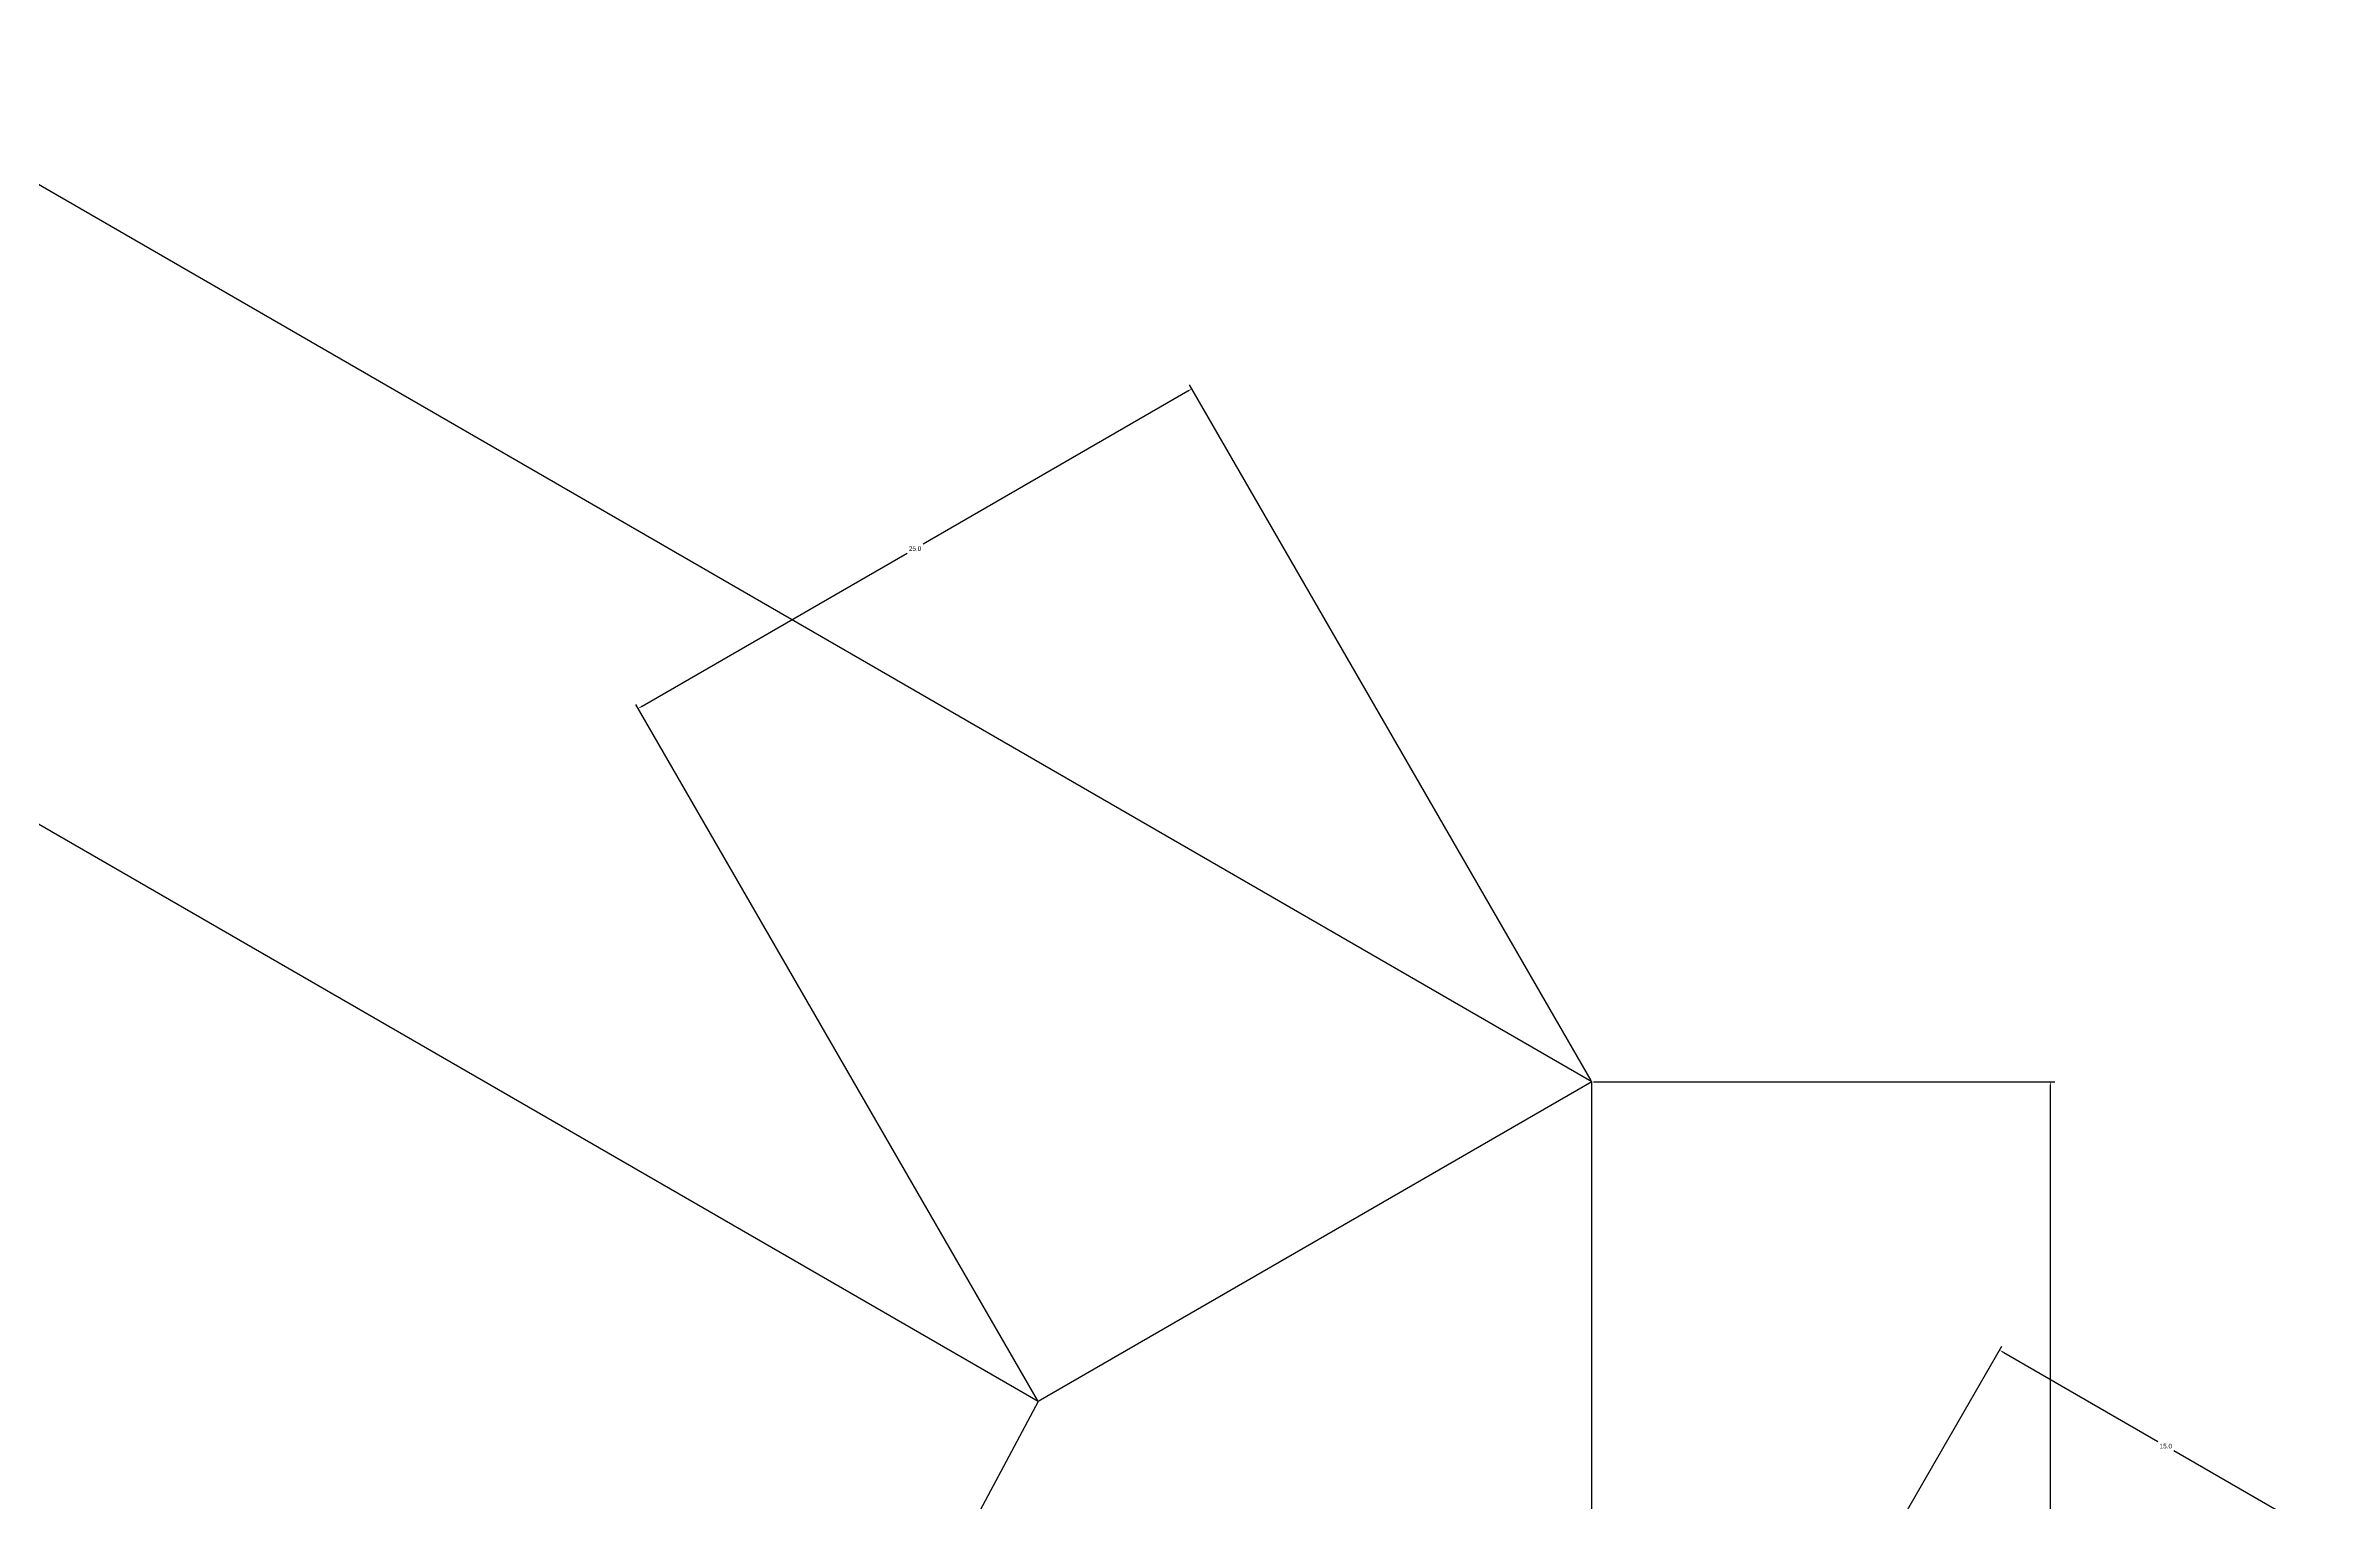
# Model space of a CAD drawing. Header units: centimetres. Extents: x -88 to 100, y -190 to 41.
# Drawn here: x 6.2 to 95.7, y -107.1 to -50.2 of the extents above; entities that cross this region are included whole.
import ezdxf

# ---------------------------------------------------------------- set-up
doc = ezdxf.new("R2010")
doc.units = ezdxf.units.CM
doc.header["$MEASUREMENT"] = 0
doc.dimstyles.get("Standard").update_dxf_attribs({"dimtxt": 0.18, "dimasz": 0.18, "dimexe": 0.18, "dimexo": 0.0625, "dimgap": 0.09, "dimtad": 0, "dimtih": 1, "dimtoh": 1, "dimdec": 1, "dimzin": 0, "dimdsep": 46, "dimtxsty": 'Standard', "dimcen": 0.09, "dimadec": 0, "dimazin": 0, "dimtfac": 1, "dimtdec": 1, "dimtofl": 0, "dimtmove": 0, "dimatfit": 3, "dimfxl": 1, "dimtolj": 1, "dimtzin": 0, "dimarcsym": 0})

# ---------------------------------------------------------------- blocks, each defined once
blk = doc.blocks.new('*D15')
at = {"color": 0, "linetype": 'ByBlock', "lineweight": -2}
for p, q in [((66.766, -90.696), (84.807, -90.696)), ((84.627, -90.876), (84.627, -109.516)), ((84.627, -128.516), (84.627, -109.876)), ((66.766, -128.696), (84.807, -128.696))]:
    blk.add_line(p, q, dxfattribs=at)
at = {"color": 0, "linetype": 'ByBlock'}
for points in [[(84.597, -90.876), (84.657, -90.876), (84.627, -90.696)], [(84.597, -128.516), (84.657, -128.516), (84.627, -128.696)]]:
    blk.add_solid(points, dxfattribs=at)
at = {"layer": 'Defpoints', "color": 0, "linetype": 'ByBlock'}
for p in [(66.703, -90.696), (66.703, -128.696), (84.627, -128.696)]:
    blk.add_point(p, dxfattribs=at)
at = {"color": 0, "linetype": 'ByBlock', "insert": (84.627, -109.696), "char_height": 0.18, "attachment_point": 5}
blk.add_mtext('\\A1;38.0', dxfattribs=at)
blk = doc.blocks.new('*D18')
at = {"color": 0, "linetype": 'ByBlock', "lineweight": -2}
for p, q in [((66.797, -128.642), (82.737, -101.032)), ((82.803, -101.278), (88.831, -104.758)), ((95.482, -108.598), (89.454, -105.118)), ((79.787, -136.142), (95.728, -108.532))]:
    blk.add_line(p, q, dxfattribs=at)
at = {"color": 0, "linetype": 'ByBlock'}
for points in [[(82.818, -101.252), (82.788, -101.304), (82.647, -101.188)], [(95.497, -108.572), (95.467, -108.624), (95.638, -108.688)]]:
    blk.add_solid(points, dxfattribs=at)
at = {"layer": 'Defpoints', "color": 0, "linetype": 'ByBlock'}
for p in [(95.638, -108.688), (66.766, -128.696), (79.756, -136.196)]:
    blk.add_point(p, dxfattribs=at)
at = {"color": 0, "linetype": 'ByBlock', "insert": (89.143, -104.938), "char_height": 0.18, "attachment_point": 5}
blk.add_mtext('\\A1;15.0', dxfattribs=at)
blk = doc.blocks.new('*D22')
at = {"color": 0, "linetype": 'ByBlock', "lineweight": -2}
for p, q in [((66.672, -90.642), (50.971, -63.448)), ((50.905, -63.694), (40.547, -69.674)), ((29.566, -76.014), (39.924, -70.034)), ((45.021, -103.142), (29.32, -75.948))]:
    blk.add_line(p, q, dxfattribs=at)
at = {"color": 0, "linetype": 'ByBlock'}
for points in [[(50.89, -63.668), (50.92, -63.719), (51.061, -63.604)], [(29.551, -75.988), (29.581, -76.039), (29.41, -76.104)]]:
    blk.add_solid(points, dxfattribs=at)
at = {"layer": 'Defpoints', "color": 0, "linetype": 'ByBlock'}
for p in [(51.061, -63.604), (66.703, -90.696), (45.053, -103.196)]:
    blk.add_point(p, dxfattribs=at)
at = {"color": 0, "linetype": 'ByBlock', "insert": (40.236, -69.854), "char_height": 0.18, "attachment_point": 5}
blk.add_mtext('\\A1;25.0', dxfattribs=at)

msp = doc.modelspace()

# ---------------------------------------------------------------- linework, layer by layer
at = {"linetype": 'ByBlock'}
for p, q in [((66.703, -90.696), (-3.445, -50.196)), ((45.053, -103.196), (-6.043, -73.696)), ((66.703, -90.696), (45.053, -103.196)), ((66.703, -128.696), (66.703, -90.696)), ((45.053, -103.196), (15.608, -158.196))]:
    msp.add_line(p, q, dxfattribs=at)

# ---------------------------------------------------------------- dimensions: what is measured, and where the dimension line sits
for p1, p2, distance, picture, middle in [((45.053, -103.196), (66.703, -90.696), 31.284, '*D22', (40.236, -69.854)), ((66.703, -90.696), (66.703, -128.696), 17.924, '*D15', (84.627, -109.696)), ((66.766, -128.696), (79.756, -136.196), 31.764, '*D18', (89.143, -104.938))]:
    dim = msp.add_aligned_dim(p1=p1, p2=p2, distance=distance, dimstyle='Standard', dxfattribs=at)
    dim.commit()
    dim.dimension.update_dxf_attribs({"geometry": picture, "text_midpoint": middle})

doc.saveas('drawing.dxf')
